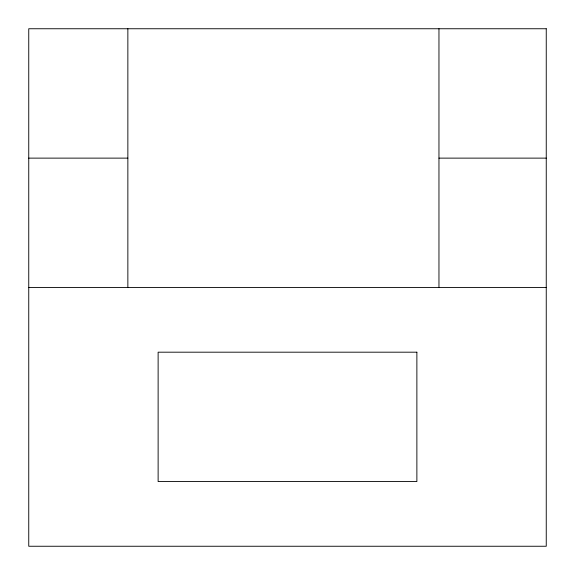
<?xml version="1.0" encoding="UTF-8"?>
<svg xmlns="http://www.w3.org/2000/svg" width="575" height="575" viewBox="0 0 575 575"><rect width="100%" height="100%" fill="white"/><g stroke="black" fill="none" stroke-linecap="round" stroke-linejoin="round"><path stroke-width="0.86" d="M28.75 158.125L127.858 158.125M438.962 158.125L546.25 158.125M28.75 287.5L546.25 287.5M438.962 28.75L438.962 287.5M127.858 28.75L127.858 287.5M546.25 28.75L28.75 28.75L28.75 546.25L546.25 546.25L546.25 28.75M416.875 352.188L158.125 352.188L158.125 481.562L416.875 481.562L416.875 352.188"/></g></svg>
